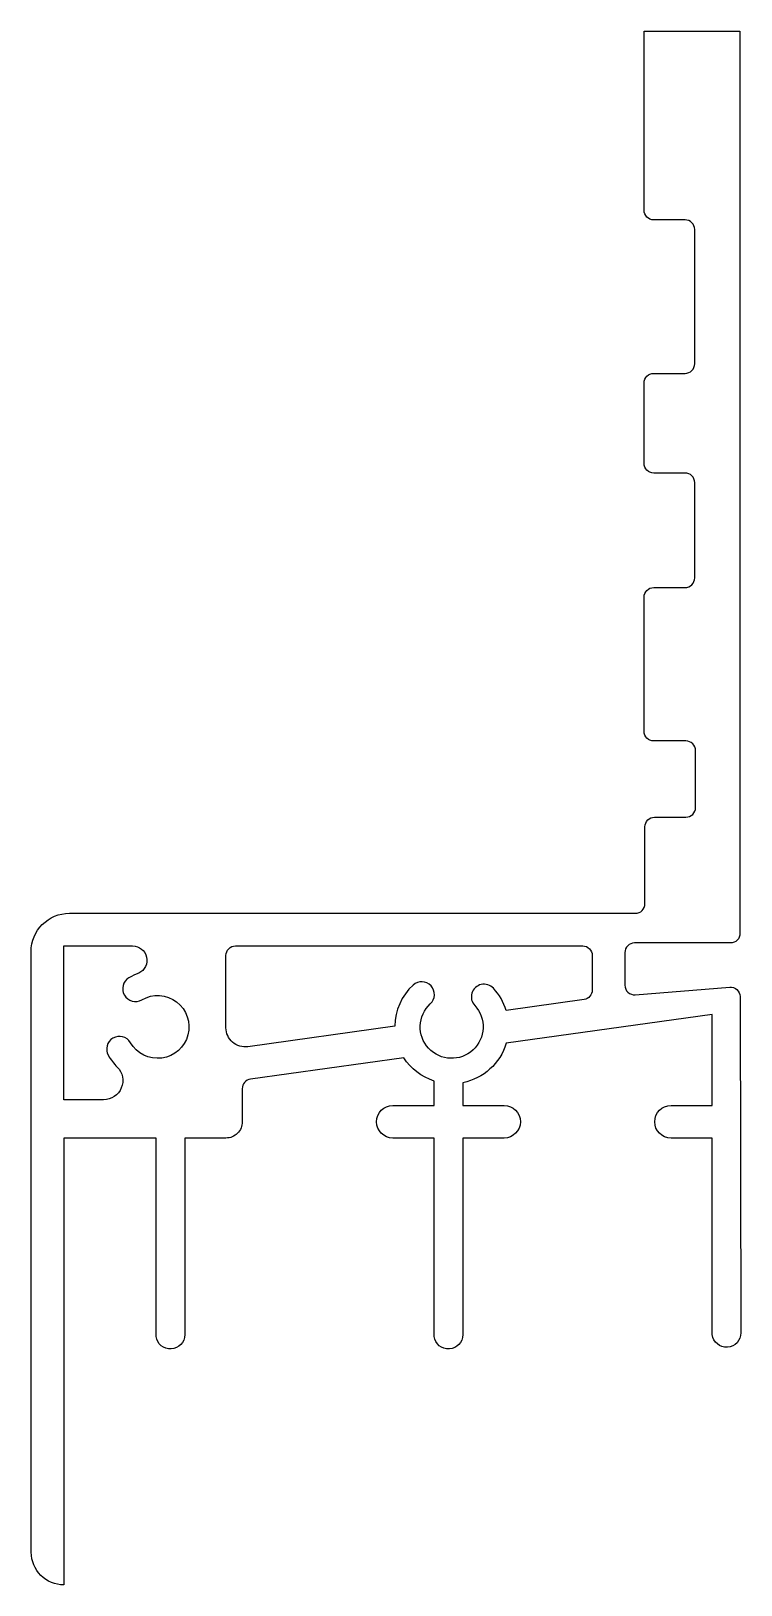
# Model space of a CAD drawing. Extents: x 571.6 to 608.6, y 547.2 to 628.2.
import ezdxf

# ---------------------------------------------------------------- set-up
doc = ezdxf.new("R2010")
doc.units = 0
doc.layers.get('0').update_dxf_attribs({"linetype": 'CONTINUOUS'})

msp = doc.modelspace()

# ---------------------------------------------------------------- linework, layer by layer
msp.add_lwpolyline([(606.212, 590.726, 0.414214), (605.712, 591.226), (604.027, 591.226, -0.414214), (603.527, 591.726), (603.527, 598.724, -0.414214), (604.027, 599.224), (605.666, 599.224, 0.414214), (606.166, 599.724), (606.166, 604.697, 0.414214), (605.666, 605.197), (604.027, 605.197, -0.414214), (603.527, 605.697), (603.527, 609.895, -0.414214), (604.027, 610.395), (605.666, 610.395, 0.414214), (606.166, 610.895), (606.166, 617.897, 0.414214), (605.666, 618.397), (604.027, 618.397, -0.414214), (603.527, 618.897), (603.527, 628.241), (608.527, 628.241), (608.526, 581.192, -0.414214), (608.026, 580.692), (603.026, 580.692, 0.414214), (602.526, 580.192), (602.526, 578.488, 0.438334), (603.067, 577.99), (607.989, 578.392, -0.437556), (608.529, 577.895), (608.575, 560.363, -0.939983), (607.081, 560.271), (607.081, 570.521), (604.931, 570.521, -1), (604.931, 572.221), (607.075, 572.221), (607.075, 576.97), (596.337, 575.461, -0.276771), (594.081, 573.408), (594.081, 572.221), (596.231, 572.221, -1), (596.231, 570.521), (594.081, 570.521), (594.081, 560.271, -0.939983), (592.587, 560.178), (592.581, 570.521), (590.431, 570.521, -1), (590.431, 572.221), (592.581, 572.221), (592.581, 573.495, -0.17303), (591.002, 574.711), (583.011, 573.588, 0.373885), (582.581, 573.093), (582.581, 571.371, -0.414214), (581.731, 570.521), (579.581, 570.521), (579.581, 560.271, -0.939983), (578.087, 560.178), (578.087, 570.521), (573.281, 570.521), (573.281, 547.221, -0.414214), (571.581, 548.921), (571.572, 580.243, -0.414213), (573.572, 582.243), (603.072, 582.241, 0.414299), (603.572, 582.741), (603.572, 586.753, -0.414214), (604.072, 587.253), (605.712, 587.253, 0.414214), (606.212, 587.753)], format="xyb", close=True)
at = {"color": 7}
msp.add_lwpolyline([(577.185, 579.116, 0.047346), (576.676, 578.881, 0.999994), (577.343, 577.732, -2.414223), (576.75, 575.493, 1), (575.601, 574.826, 0.064076), (576.062, 574.225, -0.666998), (575.352, 572.521), (573.281, 572.521), (573.281, 580.542), (576.862, 580.542, -0.798688)], format="xyb", close=True, dxfattribs=at)
msp.add_lwpolyline([(582.87, 575.285, -0.455726), (581.731, 576.275), (581.731, 580.042, -0.414213), (582.231, 580.542), (600.326, 580.542, -0.414214), (600.826, 580.042), (600.826, 578.243, -0.373884), (600.396, 577.748), (596.343, 577.178, 0.109433), (595.674, 578.331, 1), (594.699, 577.429, -2.414198), (592.384, 577.518, 1), (591.482, 578.493, 0.20498), (590.53, 576.362), (582.872, 575.285)], format="xyb")

doc.saveas('drawing.dxf')
